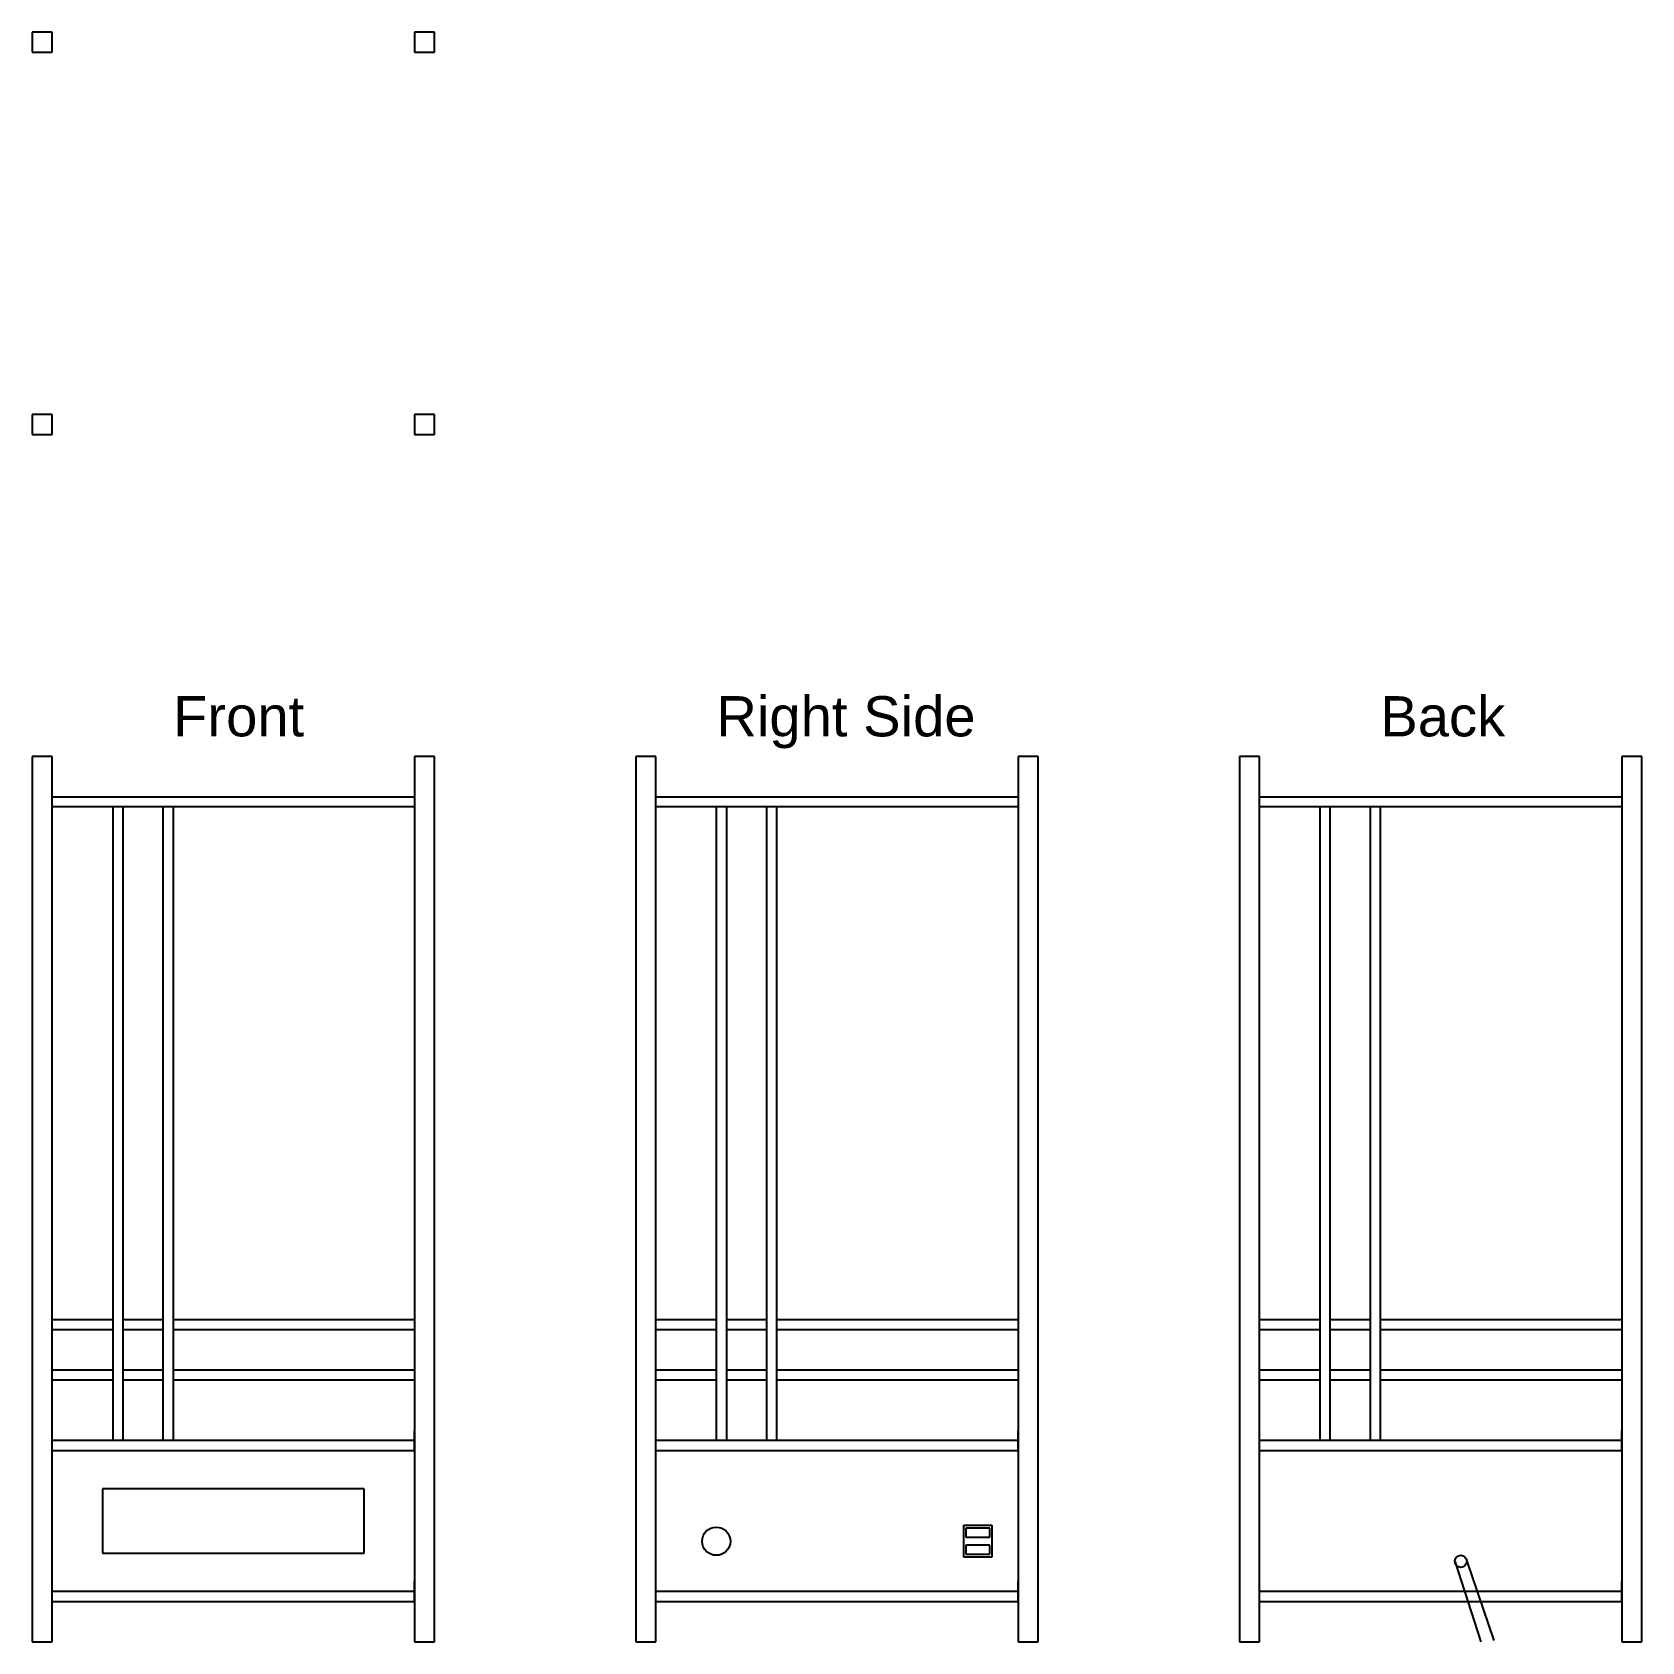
# Model space of a CAD drawing. Header units: millimetres. Extents: x 0 to 800, y 0 to 800.
import ezdxf

# ---------------------------------------------------------------- set-up
doc = ezdxf.new("R2010")
doc.units = ezdxf.units.MM
doc.layers.get('0').update_dxf_attribs({"linetype": 'CONTINUOUS', "lineweight": 25, "true_color": 0x000000})
doc.styles.add('textstyle0', font='')
doc.styles.add('textstyle1', font='')
doc.styles.add('textstyle2', font='')
doc.styles.get('textstyle0').set_extended_font_data('Arial')
doc.styles.get('textstyle1').set_extended_font_data('Arial')
doc.styles.get('textstyle2').set_extended_font_data('Arial')

msp = doc.modelspace()

# ---------------------------------------------------------------- linework, layer by layer
for p, q in [((10, 800), (0, 800)), ((0, 800), (0, 790)), ((10, 790), (10, 800)), ((200, 800), (190, 800)), ((190, 800), (190, 790)), ((200, 790), (200, 800)), ((0, 790), (10, 790)), ((190, 790), (200, 790)), ((10, 610), (0, 610)), ((0, 610), (0, 600)), ((10, 600), (10, 610)), ((200, 610), (190, 610)), ((190, 610), (190, 600)), ((200, 600), (200, 610)), ((0, 600), (10, 600)), ((190, 600), (200, 600)), ((10, 440), (0, 440)), ((0, 440), (0, 0)), ((10, 0), (10, 440)), ((200, 440), (190, 440)), ((190, 440), (190, 0)), ((200, 0), (200, 440)), ((310, 440), (300, 440)), ((300, 440), (300, 0)), ((310, 0), (310, 440)), ((500, 440), (490, 440)), ((490, 440), (490, 0)), ((500, 0), (500, 440)), ((610, 440), (600, 440)), ((600, 440), (600, 0)), ((610, 0), (610, 440)), ((800, 440), (790, 440)), ((790, 440), (790, 0)), ((800, 0), (800, 440)), ((10, 420), (190, 420)), ((190, 420), (190, 410)), ((310, 420), (490, 420)), ((490, 420), (490, 410)), ((610, 420), (790, 420)), ((790, 420), (790, 410)), ((190, 415), (10, 415)), ((40, 415), (40, 100)), ((45, 415), (45, 100)), ((65, 415), (65, 100)), ((70, 415), (70, 100)), ((490, 415), (310, 415)), ((340, 415), (340, 100)), ((345, 415), (345, 100)), ((365, 415), (365, 100)), ((370, 415), (370, 100)), ((790, 415), (610, 415)), ((640, 415), (640, 100)), ((645, 415), (645, 100)), ((665, 415), (665, 100)), ((670, 415), (670, 100)), ((40, 160), (10, 160)), ((65, 160), (45, 160)), ((190, 160), (70, 160)), ((340, 160), (310, 160)), ((365, 160), (345, 160)), ((490, 160), (370, 160)), ((640, 160), (610, 160)), ((665, 160), (645, 160)), ((790, 160), (670, 160)), ((40, 155), (10, 155)), ((65, 155), (45, 155)), ((190, 155), (70, 155)), ((340, 155), (310, 155)), ((365, 155), (345, 155)), ((490, 155), (370, 155)), ((640, 155), (610, 155)), ((665, 155), (645, 155)), ((790, 155), (670, 155)), ((40, 135), (10, 135)), ((40, 130), (10, 130)), ((65, 135), (45, 135)), ((65, 130), (45, 130)), ((190, 135), (70, 135)), ((190, 130), (70, 130)), ((340, 135), (310, 135)), ((340, 130), (310, 130)), ((365, 135), (345, 135)), ((365, 130), (345, 130)), ((490, 135), (370, 135)), ((490, 130), (370, 130)), ((640, 135), (610, 135)), ((640, 130), (610, 130)), ((665, 135), (645, 135)), ((665, 130), (645, 130)), ((790, 135), (670, 135)), ((790, 130), (670, 130)), ((190, 95), (190, 105)), ((490, 95), (490, 105)), ((790, 95), (790, 105)), ((190, 100), (10, 100)), ((490, 100), (310, 100)), ((790, 100), (610, 100)), ((10, 95), (190, 95)), ((310, 95), (490, 95)), ((610, 95), (790, 95)), ((165, 76), (35, 76)), ((35, 76), (35, 44)), ((165, 44), (165, 76)), ((463, 42), (463, 58)), ((463, 58), (477, 58)), ((476, 56.5), (464, 56.5)), ((464, 56.5), (464, 52)), ((476, 52), (476, 56.5)), ((477, 58), (477, 42)), ((464, 52), (476, 52)), ((464, 48), (464, 43.5)), ((476, 48), (464, 48)), ((476, 43.5), (476, 48)), ((35, 44), (165, 44)), ((477, 42), (463, 42)), ((464, 43.5), (476, 43.5)), ((707, 40), (720, 0)), ((713, 40), (726.43, 0.57)), ((190, 25), (10, 25)), ((190, 20), (190, 30)), ((490, 25), (310, 25)), ((490, 20), (490, 30)), ((790, 25), (610, 25)), ((790, 20), (790, 30)), ((10, 20), (190, 20)), ((310, 20), (490, 20)), ((610, 20), (790, 20)), ((0, 0), (10, 0)), ((190, 0), (200, 0)), ((300, 0), (310, 0)), ((490, 0), (500, 0)), ((600, 0), (610, 0)), ((790, 0), (800, 0))]:
    msp.add_line(p, q)
for centre, radius in [((340, 50), 7), ((710, 40), 3)]:
    msp.add_circle(centre, radius)

# ---------------------------------------------------------------- texts
at = {"char_height": 20, "attachment_point": 1}
for s, insert, style in [('Front', (70, 470), 'textstyle0'), ('Right Side', (340, 470), 'textstyle1'), ('Back', (670, 470), 'textstyle2')]:
    msp.add_mtext(s, dxfattribs=dict(at, insert=insert, style=style))

doc.saveas('drawing.dxf')
